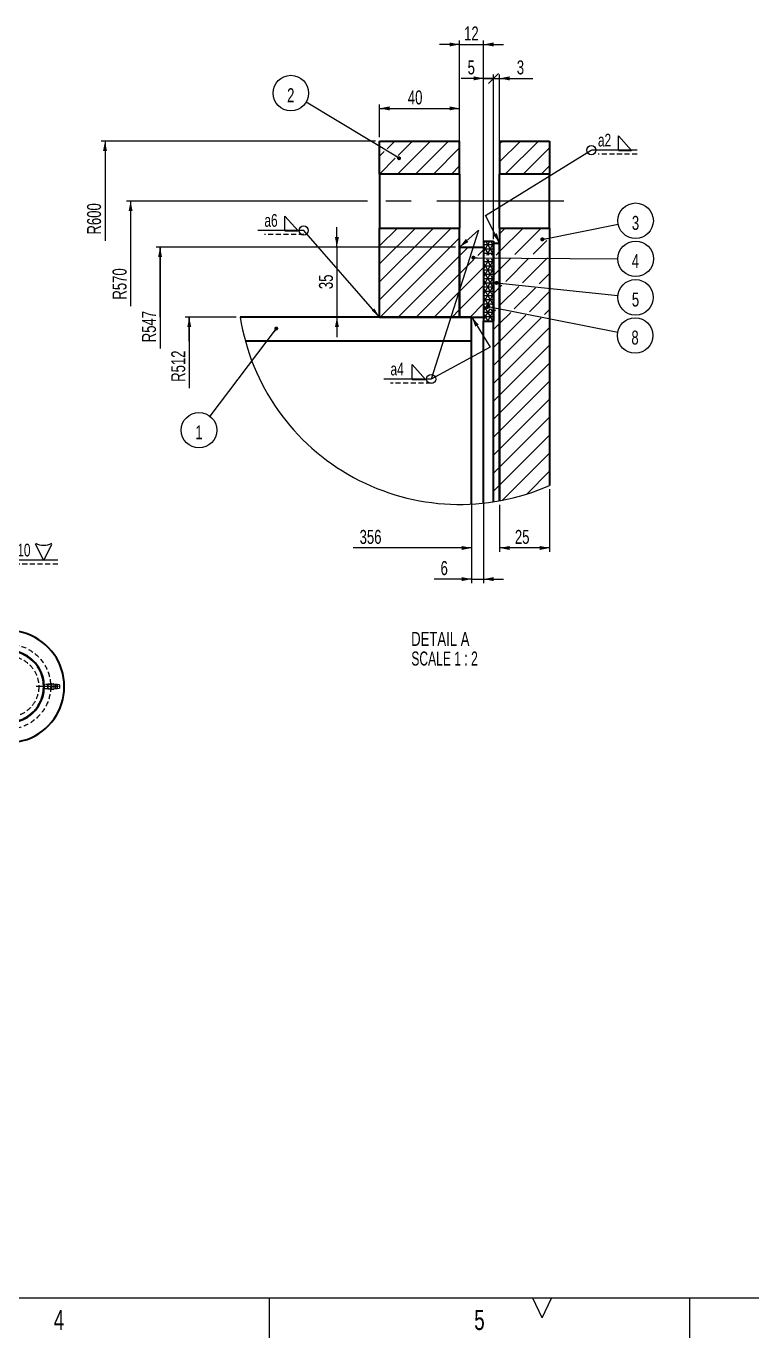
# Model space of a CAD drawing. Header units: millimetres. Extents: x 50 to 5945, y 0 to 4205.
# Drawn here: x 1799 to 2706, y 0 to 1639 of the extents above; entities that cross this region are included whole.
import ezdxf

# ---------------------------------------------------------------- set-up
doc = ezdxf.new("R2010")
doc.units = ezdxf.units.MM
doc.header["$LTSCALE"] = 5
doc.linetypes.add('CENTERX2', pattern=[20.32, 12.7, -2.54, 2.54, -2.54])
doc.linetypes.add('HIDDEN', pattern=[1.905, 1.27, -0.635])
doc.layers.add('AM_0', color=7, linetype='Continuous', lineweight=35)
doc.layers.add('AM_3', color=6, linetype='HIDDEN', lineweight=25)
for name, color, linetype in [('AM_4', 3, 'Continuous'), ('AM_5', 3, 'Continuous'), ('AM_6', 140, 'Continuous'), ('AM_7', 4, 'CENTERX2'), ('AM_8', 1, 'Continuous')]:
    doc.layers.add(name, color=color, linetype=linetype)
doc.styles.add('SLDTEXTSTYLE0', font='TXT', dxfattribs={"width": 0.7})
doc.styles.add('SLDTEXTSTYLE6', font='TXT', dxfattribs={"width": 0.645455})
doc.dimstyles.new('SLDDIMSTYLE11', dxfattribs={"dimtxt": 17.5, "dimasz": 12.5, "dimexe": 0, "dimexo": 0.0625, "dimgap": 4.375, "dimtad": 1, "dimdec": 1, "dimlfac": 0.4, "dimrnd": 1e-09, "dimzin": 12, "dimdsep": 46, "dimtxsty": 'SLDTEXTSTYLE0', "dimsah": 1, "dimcen": 0.09, "dimadec": 0, "dimazin": 3, "dimtfac": 1, "dimtdec": 1, "dimtmove": 0, "dimatfit": 0, "dimfxl": 1, "dimfrac": 2, "dimtolj": 1, "dimtzin": 12, "dimarcsym": 0})
doc.dimstyles.new('SLDDIMSTYLE12', dxfattribs={"dimtxt": 17.5, "dimasz": 12.5, "dimexe": 0, "dimexo": 0.0625, "dimgap": 4.375, "dimtad": 1, "dimdec": 1, "dimlfac": 0.4, "dimrnd": 1e-09, "dimzin": 12, "dimdsep": 46, "dimtxsty": 'SLDTEXTSTYLE0', "dimsah": 1, "dimcen": 0.09, "dimadec": 0, "dimazin": 3, "dimtfac": 1, "dimtdec": 1, "dimtofl": 0, "dimtmove": 0, "dimatfit": 3, "dimfxl": 1, "dimfrac": 2, "dimtolj": 1, "dimtzin": 12, "dimarcsym": 0})
doc.dimstyles.new('SLDDIMSTYLE13', dxfattribs={"dimtxt": 17.5, "dimasz": 12.5, "dimexe": 0, "dimexo": 0.0625, "dimgap": 4.375, "dimtad": 1, "dimdec": 1, "dimlfac": 0.4, "dimrnd": 1e-09, "dimzin": 12, "dimdsep": 46, "dimtxsty": 'SLDTEXTSTYLE0', "dimblk2": 'OBLIQUE', "dimsah": 1, "dimcen": 0.09, "dimadec": 0, "dimazin": 3, "dimtfac": 1, "dimtdec": 1, "dimtmove": 0, "dimatfit": 0, "dimfxl": 1, "dimfrac": 2, "dimtolj": 1, "dimtzin": 12, "dimarcsym": 0})
doc.dimstyles.new('SLDDIMSTYLE14', dxfattribs={"dimtxt": 17.5, "dimasz": 12.5, "dimexe": 0, "dimexo": 0.0625, "dimgap": 4.375, "dimtad": 1, "dimdec": 1, "dimlfac": 0.4, "dimrnd": 1e-09, "dimzin": 12, "dimdsep": 46, "dimtxsty": 'SLDTEXTSTYLE0', "dimblk1": 'OBLIQUE', "dimsah": 1, "dimcen": 0.09, "dimadec": 0, "dimazin": 3, "dimtfac": 1, "dimtdec": 1, "dimtmove": 0, "dimatfit": 0, "dimldrblk": 'OBLIQUE', "dimfxl": 1, "dimfrac": 2, "dimtolj": 1, "dimtzin": 12, "dimarcsym": 0})
doc.dimstyles.new('SLDDIMSTYLE15', dxfattribs={"dimtxt": 17.5, "dimasz": 12.5, "dimexe": 0, "dimexo": 0.0625, "dimgap": 4.375, "dimtad": 1, "dimdec": 1, "dimlfac": 0.4, "dimrnd": 1e-09, "dimzin": 12, "dimdsep": 46, "dimtxsty": 'SLDTEXTSTYLE0', "dimsah": 1, "dimcen": 0.09, "dimse1": 1, "dimsd1": 1, "dimadec": 0, "dimazin": 3, "dimtfac": 1, "dimtdec": 1, "dimtofl": 0, "dimtmove": 0, "dimatfit": 3, "dimfxl": 1, "dimfrac": 2, "dimtolj": 1, "dimtzin": 12, "dimarcsym": 0})
doc.dimstyles.new('SLDDIMSTYLE16', dxfattribs={"dimtxt": 17.5, "dimasz": 12.5, "dimexe": 0, "dimexo": 0.0625, "dimgap": 4.375, "dimtad": 1, "dimdec": 1, "dimlfac": 0.4, "dimrnd": 1e-09, "dimzin": 12, "dimdsep": 46, "dimtxsty": 'SLDTEXTSTYLE0', "dimsah": 1, "dimcen": 0.09, "dimse2": 1, "dimsd2": 1, "dimadec": 0, "dimazin": 3, "dimtfac": 1, "dimtdec": 1, "dimtofl": 0, "dimtmove": 0, "dimatfit": 3, "dimfxl": 1, "dimfrac": 2, "dimtolj": 1, "dimtzin": 12, "dimarcsym": 0})
doc.dimstyles.new('SLDDIMSTYLE3', dxfattribs={"dimtxt": 0.18, "dimasz": 5, "dimexe": 0, "dimexo": 0.0625, "dimgap": 0, "dimtad": 0, "dimtih": 1, "dimtoh": 1, "dimdec": 0, "dimrnd": 1e-09, "dimzin": 0, "dimdsep": 46, "dimtxsty": 'Standard', "dimblk1": 'DOT', "dimblk2": 'DOT', "dimsah": 1, "dimcen": 0.09, "dimadec": 0, "dimazin": 0, "dimtfac": 5, "dimtdec": 0, "dimtofl": 0, "dimtmove": 0, "dimatfit": 3, "dimldrblk": 'DOT', "dimfxl": 1, "dimfrac": 2, "dimtolj": 1, "dimtzin": 0, "dimarcsym": 0})
doc.dimstyles.new('SLDDIMSTYLE4', dxfattribs={"dimtxt": 0.18, "dimasz": 12.5, "dimexe": 0, "dimexo": 0.0625, "dimgap": 0, "dimtad": 0, "dimtih": 1, "dimtoh": 1, "dimdec": 0, "dimrnd": 1e-09, "dimzin": 0, "dimdsep": 46, "dimtxsty": 'Standard', "dimsah": 1, "dimcen": 0.09, "dimadec": 0, "dimazin": 0, "dimtfac": 12.5, "dimtdec": 0, "dimtofl": 0, "dimtmove": 0, "dimatfit": 3, "dimfxl": 1, "dimfrac": 2, "dimtolj": 1, "dimtzin": 0, "dimarcsym": 0})

# ---------------------------------------------------------------- blocks, each defined once
blk = doc.blocks.new('SW_SYMBOL_WELD_BUSV')
at = {"layer": 'AM_5', "color": 0}
for q in [(0, 5000), (5000, 5000)]:
    blk.add_line((2500, 0), q, dxfattribs=at)
blk = doc.blocks.new('SW_SYMBOL_WLDSI_CNC')
at = {"layer": 'AM_5', "color": 0}
blk.add_arc((2500, 5000), 5000, 240, 300, dxfattribs=at)
blk = doc.blocks.new('SW_WELDSYMBOL_10')
at = {"layer": 'AM_5', "color": 0}
blk.add_line((58.9, 0), (0, 0), dxfattribs=at)
at = {"layer": 'AM_5', "color": 0, "linetype": 'HIDDEN'}
blk.add_line((58.9, -5), (0, -5), dxfattribs=at)
at = {"layer": 'AM_5', "color": 0, "xscale": 0.0041275, "yscale": 0.0041275, "zscale": 0.0041275}
for name, p in [('SW_SYMBOL_WLDSI_CNC', (30.9, 18.6)), ('SW_SYMBOL_WELD_BUSV', (30.9, -0.5))]:
    blk.add_blockref(name, p, dxfattribs=at)
at = {"layer": 'AM_5', "color": 0, "insert": (8.2, 20.5), "char_height": 15.88, "attachment_point": 1, "style": 'SLDTEXTSTYLE0'}
blk.add_mtext('10', dxfattribs=at)
blk = doc.blocks.new('SW_HATCH_0')
at = {"layer": 'AM_8', "color": 0}
for p, q in [((9.2, 9.2), (18.8, 18.8)), ((22.4, -22.5), (63.7, 18.8)), ((23.3, 0.8), (41.2, 18.8)), ((44.9, -22.5), (86.1, 18.8)), ((150, 15.3), (153.5, 18.8)), ((150, -7.2), (175.9, 18.8)), ((157.1, -22.5), (198.4, 18.8)), ((0, 0), (5.6, 5.6)), ((67.3, -22.5), (100, 10.2)), ((179.6, -22.5), (212.5, 10.4)), ((0, -22.5), (19.6, -2.8)), ((89.8, -22.5), (100, -12.3)), ((202, -22.5), (212.5, -12)), ((0, -112.3), (22.3, -90)), ((0, -134.7), (44.7, -90)), ((0, -157.2), (67.2, -90)), ((0, -179.6), (89.6, -90)), ((150, -97), (157, -90)), ((150, -119.4), (179.4, -90)), ((168.8, -123.1), (201.9, -90)), ((0.8, -201.2), (100, -102.1)), ((100, -124.5), (110.8, -113.7)), ((130, -109.4), (131.8, -106.2)), ((130, -120), (137.9, -106.2)), ((130, -110.6), (142.5, -110.6)), ((137, -124), (130, -111.8)), ((142.5, -122.8), (132.9, -106.2)), ((133.8, -124), (142.5, -108.9)), ((142.5, -112.2), (139, -106.2)), ((191.8, -122.5), (208.9, -105.4)), ((23.3, -201.2), (100, -124.5)), ((100, -147), (117.5, -129.5)), ((122.6, -124.3), (130, -117)), ((130, -115.9), (142.5, -115.9)), ((130, -121.2), (142.5, -121.2)), ((131, -124.1), (130, -122.3)), ((130, -141.2), (137, -129)), ((130, -130.6), (130.8, -129.1)), ((130, -151.7), (142.5, -130.1)), ((142.5, -144), (133.9, -129)), ((142.5, -133.4), (139.9, -128.9)), ((140, -123.9), (142.5, -119.5)), ((145.7, -123.7), (150, -119.4)), ((150, -141.9), (163.6, -128.2)), ((157.6, -156.8), (186.7, -127.6)), ((178.5, -158.3), (209.8, -127)), ((45.7, -201.2), (100, -147)), ((100, -169.4), (130, -139.4)), ((130, -131.7), (142.5, -131.7)), ((142.5, -154.6), (130, -132.9)), ((130, -137), (142.5, -137)), ((130, -162.3), (142.5, -140.7)), ((130, -142.3), (142.5, -142.3)), ((142.5, -165.2), (130, -143.5)), ((142.5, -149.4), (150, -141.9)), ((199.4, -159.8), (212.5, -146.7)), ((100, -191.9), (130, -161.9)), ((130, -147.6), (142.5, -147.6)), ((130, -172.9), (142.5, -151.3)), ((130, -152.9), (142.5, -152.9)), ((142.5, -175.7), (130, -154.1)), ((130, -158.2), (142.5, -158.2)), ((130, -183.5), (142.5, -161.8)), ((130, -163.5), (142.5, -163.5)), ((150, -164.3), (152.9, -161.4)), ((150, -186.8), (173.8, -162.9)), ((68.2, -201.2), (100, -169.4)), ((142.5, -186.3), (130, -164.7)), ((130, -168.8), (142.5, -168.8)), ((130, -194.1), (142.5, -172.4)), ((130, -174.1), (142.5, -174.1)), ((136.2, -185.9), (130, -175.3)), ((130, -179.4), (142.5, -179.4)), ((142.5, -171.8), (150, -164.3)), ((168.1, -191.1), (194.7, -164.5)), ((187.2, -194.5), (212.5, -169.2)), ((90.6, -201.2), (100, -191.9)), ((113.1, -201.2), (130, -184.3)), ((130, -184.7), (142.5, -184.7)), ((141.8, -206.2), (130, -185.8)), ((130, -190), (135.5, -190)), ((130, -204.7), (138, -190.7)), ((130, -195.2), (142.5, -195.2)), ((135.7, -206.2), (130, -196.4)), ((135.2, -206.2), (142.5, -193.6)), ((142.5, -196.9), (139.1, -190.9)), ((140.7, -186.1), (142.5, -183)), ((142.5, -194.3), (144.8, -192)), ((149.1, -187.7), (150, -186.8)), ((150, -209.2), (163.8, -195.4)), ((206.2, -197.9), (212.5, -191.6)), ((130, -200.5), (142.5, -200.5)), ((130, -205.8), (142.5, -205.8)), ((141.3, -206.2), (142.5, -204.2)), ((142.5, -216.7), (150, -209.2)), ((150, -231.7), (182.9, -198.8)), ((150, -254.1), (201.9, -202.2)), ((150, -276.6), (212.5, -214.1)), ((142.5, -239.2), (150, -231.7)), ((150, -299), (212.5, -236.5)), ((142.5, -261.6), (150, -254.1)), ((150, -321.5), (212.5, -259)), ((142.5, -284.1), (150, -276.6)), ((150, -343.9), (212.5, -281.4)), ((142.5, -306.5), (150, -299)), ((150, -366.4), (212.5, -303.9)), ((142.5, -329), (150, -321.5)), ((150, -388.8), (212.5, -326.3)), ((142.5, -351.4), (150, -343.9)), ((150, -411.3), (212.5, -348.8)), ((142.5, -373.9), (150, -366.4)), ((153.6, -430.1), (212.5, -371.2)), ((142.5, -396.3), (150, -388.8)), ((183.8, -422.4), (212.5, -393.7)), ((142.5, -418.8), (150, -411.3))]:
    blk.add_line(p, q, dxfattribs=at)
blk = doc.blocks.new('_D_43')
at = {"layer": 'AM_5'}
for p, q in [((2187.3, 1363.1), (2187.3, 1388.1)), ((2335.7, 1363.1), (2182.3, 1363.1)), ((2187.3, 1363.1), (2187.3, 1275.6)), ((2187.3, 1275.6), (2187.3, 1250.6))]:
    blk.add_line(p, q, dxfattribs=at)
for points in [[(2187.3, 1363.1), (2189.8, 1375.6), (2184.8, 1375.6)], [(2187.3, 1275.6), (2184.8, 1263.1), (2189.8, 1263.1)]]:
    blk.add_solid(points, dxfattribs=at)
at = {"layer": 'AM_5', "insert": (2164.8, 1310.6), "char_height": 17.5, "attachment_point": 1, "rotation": 90, "style": 'SLDTEXTSTYLE0'}
blk.add_mtext('35', dxfattribs=at)
blk = doc.blocks.new('_D_44')
at = {"layer": 'AM_5'}
for p, q in [((2240.7, 1500.6), (2240.7, 1541.5)), ((2340.7, 1500.6), (2340.7, 1541.5)), ((2240.7, 1536.5), (2340.7, 1536.5))]:
    blk.add_line(p, q, dxfattribs=at)
for points in [[(2240.7, 1536.5), (2253.2, 1534), (2253.2, 1539)], [(2340.7, 1536.5), (2328.2, 1539), (2328.2, 1534)]]:
    blk.add_solid(points, dxfattribs=at)
at = {"layer": 'AM_5', "insert": (2276, 1559), "char_height": 17.5, "attachment_point": 1, "style": 'SLDTEXTSTYLE0'}
blk.add_mtext('40', dxfattribs=at)
blk = doc.blocks.new('_D_45')
at = {"layer": 'AM_5'}
for p, q in [((2340.7, 1616.4), (2315.7, 1616.4)), ((2340.7, 1368.1), (2340.7, 1621.4)), ((2340.7, 1616.4), (2370.7, 1616.4)), ((2370.7, 1368.1), (2370.7, 1621.4)), ((2370.7, 1616.4), (2395.7, 1616.4))]:
    blk.add_line(p, q, dxfattribs=at)
for points in [[(2340.7, 1616.4), (2328.2, 1618.9), (2328.2, 1613.9)], [(2370.7, 1616.4), (2383.2, 1613.9), (2383.2, 1618.9)]]:
    blk.add_solid(points, dxfattribs=at)
at = {"layer": 'AM_5', "insert": (2346.3, 1638.9), "char_height": 17.5, "attachment_point": 1, "style": 'SLDTEXTSTYLE0'}
blk.add_mtext('12', dxfattribs=at)
blk = doc.blocks.new('_Oblique')
at = {"color": 0, "linetype": 'ByBlock', "lineweight": -2}
blk.add_line((-0.5, -0.5), (0.5, 0.5), dxfattribs=at)
blk = doc.blocks.new('_D_46')
at = {"layer": 'AM_5'}
for p, q in [((2370.7, 1574), (2342.7, 1574)), ((2370.7, 1375.6), (2370.7, 1579)), ((2370.7, 1574), (2383.2, 1574)), ((2383.2, 1375.6), (2383.2, 1579)), ((2383.2, 1574), (2408.2, 1574))]:
    blk.add_line(p, q, dxfattribs=at)
blk.add_solid([(2370.7, 1574), (2358.2, 1576.5), (2358.2, 1571.5)], dxfattribs=at)
at = {"layer": 'AM_5', "xscale": 12.5, "yscale": 12.5, "rotation": 180.0000000000004}
blk.add_blockref('_Oblique', (2383.2, 1574, 214.1), dxfattribs=at)
at = {"layer": 'AM_5', "insert": (2350.7, 1596.5), "char_height": 17.5, "attachment_point": 1, "style": 'SLDTEXTSTYLE0'}
blk.add_mtext('5', dxfattribs=at)
blk = doc.blocks.new('_D_47')
at = {"layer": 'AM_5'}
for p, q in [((2383.2, 1574), (2358.2, 1574)), ((2383.2, 1373.1), (2383.2, 1579)), ((2383.2, 1574), (2390.7, 1574)), ((2390.7, 1373.1), (2390.7, 1579)), ((2390.7, 1574), (2432.4, 1574))]:
    blk.add_line(p, q, dxfattribs=at)
blk.add_solid([(2390.7, 1574), (2403.2, 1571.5), (2403.2, 1576.5)], dxfattribs=at)
at = {"layer": 'AM_5', "xscale": 12.5, "yscale": 12.5, "rotation": 2.585154845093546e-11}
blk.add_blockref('_Oblique', (2383.2, 1574, 214.1), dxfattribs=at)
at = {"layer": 'AM_5', "insert": (2412.2, 1596.5), "char_height": 17.5, "attachment_point": 1, "style": 'SLDTEXTSTYLE0'}
blk.add_mtext('3', dxfattribs=at)
blk = doc.blocks.new('_D_48')
at = {"layer": 'AM_5'}
for p, q in [((2370.7, 1265.6), (2370.7, 943.2)), ((2355.7, 1037), (2355.7, 943.2)), ((2355.7, 948.2), (2309, 948.2)), ((2355.7, 948.2), (2370.7, 948.2)), ((2370.7, 948.2), (2395.7, 948.2))]:
    blk.add_line(p, q, dxfattribs=at)
for points in [[(2355.7, 948.2), (2343.2, 950.7), (2343.2, 945.7)], [(2370.7, 948.2), (2383.2, 945.7), (2383.2, 950.7)]]:
    blk.add_solid(points, dxfattribs=at)
at = {"layer": 'AM_5', "insert": (2316.9, 970.7), "char_height": 17.5, "attachment_point": 1, "style": 'SLDTEXTSTYLE0'}
blk.add_mtext('6', dxfattribs=at)
blk = doc.blocks.new('_D_49')
at = {"layer": 'AM_5'}
for p, q in [((2355.7, 1240.6), (2355.7, 982.1)), ((2355.7, 987.1), (2207.8, 987.1))]:
    blk.add_line(p, q, dxfattribs=at)
blk.add_solid([(2355.7, 987.1), (2343.2, 989.6), (2343.2, 984.6)], dxfattribs=at)
at = {"layer": 'AM_5', "insert": (2215.7, 1009.7), "char_height": 17.5, "attachment_point": 1, "style": 'SLDTEXTSTYLE0'}
blk.add_mtext('356', dxfattribs=at)
blk = doc.blocks.new('_D_50')
at = {"layer": 'AM_5'}
for p, q in [((2225.7, 1420.6), (1924.4, 1420.6)), ((1929.4, 1420.6), (1929.4, 1289.5))]:
    blk.add_line(p, q, dxfattribs=at)
blk.add_solid([(1929.4, 1420.6), (1926.9, 1408.1), (1931.9, 1408.1)], dxfattribs=at)
at = {"layer": 'AM_5', "insert": (1906.8, 1297.5), "char_height": 17.5, "attachment_point": 1, "rotation": 90, "style": 'SLDTEXTSTYLE0'}
blk.add_mtext('R570', dxfattribs=at)
blk = doc.blocks.new('_D_51')
at = {"layer": 'AM_5'}
for p, q in [((2235.7, 1495.6), (1892.4, 1495.6)), ((1897.4, 1495.6), (1897.4, 1370.9))]:
    blk.add_line(p, q, dxfattribs=at)
blk.add_solid([(1897.4, 1495.6), (1894.9, 1483.1), (1899.9, 1483.1)], dxfattribs=at)
at = {"layer": 'AM_5', "insert": (1874.9, 1378.8), "char_height": 17.5, "attachment_point": 1, "rotation": 90, "style": 'SLDTEXTSTYLE0'}
blk.add_mtext('R600', dxfattribs=at)
blk = doc.blocks.new('_D_52')
at = {"layer": 'AM_5'}
for p, q in [((2335.7, 1363.1), (1961.2, 1363.1)), ((1966.2, 1275.6), (1966.2, 1363.1)), ((1966.2, 1363.1), (1966.2, 1236.3))]:
    blk.add_line(p, q, dxfattribs=at)
blk.add_solid([(1966.2, 1363.1), (1963.7, 1350.6), (1968.7, 1350.6)], dxfattribs=at)
at = {"layer": 'AM_5', "insert": (1943.6, 1244.2), "char_height": 17.5, "attachment_point": 1, "rotation": 90, "style": 'SLDTEXTSTYLE0'}
blk.add_mtext('R547', dxfattribs=at)
blk = doc.blocks.new('_D_53')
at = {"layer": 'AM_5'}
for p, q in [((2061.4, 1275.6), (1997.7, 1275.6)), ((2002.7, 1245.6), (2002.7, 1275.6)), ((2002.7, 1275.6), (2002.7, 1186.7))]:
    blk.add_line(p, q, dxfattribs=at)
blk.add_solid([(2002.7, 1275.6), (2000.2, 1263.1), (2005.2, 1263.1)], dxfattribs=at)
at = {"layer": 'AM_5', "insert": (1980.2, 1194.7), "char_height": 17.5, "attachment_point": 1, "rotation": 90, "style": 'SLDTEXTSTYLE0'}
blk.add_mtext('R512', dxfattribs=at)
blk = doc.blocks.new('_D_54')
at = {"layer": 'AM_5'}
for p, q in [((2453.2, 1060.4), (2453.2, 982.1)), ((2390.7, 1041.1), (2390.7, 982.1)), ((2453.2, 987.1), (2390.7, 987.1))]:
    blk.add_line(p, q, dxfattribs=at)
for points in [[(2390.7, 987.1), (2403.2, 984.6), (2403.2, 989.6)], [(2453.2, 987.1), (2440.7, 989.6), (2440.7, 984.6)]]:
    blk.add_solid(points, dxfattribs=at)
at = {"layer": 'AM_5', "insert": (2409.8, 1009.7), "char_height": 17.5, "attachment_point": 1, "style": 'SLDTEXTSTYLE0'}
blk.add_mtext('25', dxfattribs=at)
blk = doc.blocks.new('SW_NOTE_0_25')
at = {"layer": 'AM_6', "color": 0}
blk.add_circle((-19, 11.4), 22.2, dxfattribs=at)
at = {"layer": 'AM_6', "color": 0, "insert": (-19.1, 17.5), "char_height": 17.5, "attachment_point": 2, "style": 'SLDTEXTSTYLE0'}
blk.add_mtext('2', dxfattribs=at)
blk = doc.blocks.new('_Dot')
at = {"color": 0, "linetype": 'ByBlock', "lineweight": -2}
blk.add_line((-0.5, 0), (-1, 0), dxfattribs=at)
at = {"color": 0, "linetype": 'ByBlock', "const_width": 0.5}
blk.add_lwpolyline([(-0.25, 0, 1), (0.25, 0, 1)], format="xyb", close=True, dxfattribs=at)
blk = doc.blocks.new('SW_NOTE_0_26')
at = {"layer": 'AM_6', "color": 0}
blk.add_circle((-13.4, -17.6), 22.2, dxfattribs=at)
at = {"layer": 'AM_6', "color": 0, "insert": (-13.4, -11.5), "char_height": 17.5, "attachment_point": 2, "style": 'SLDTEXTSTYLE0'}
blk.add_mtext('1', dxfattribs=at)
blk = doc.blocks.new('SW_NOTE_0_27')
at = {"layer": 'AM_6', "color": 0}
blk.add_circle((21.7, 4.3), 22.2, dxfattribs=at)
at = {"layer": 'AM_6', "color": 0, "insert": (21.6, 10.4), "char_height": 17.5, "attachment_point": 2, "style": 'SLDTEXTSTYLE0'}
blk.add_mtext('3', dxfattribs=at)
blk = doc.blocks.new('SW_NOTE_0_28')
at = {"layer": 'AM_6', "color": 0}
blk.add_circle((22.2, -0.2), 22.2, dxfattribs=at)
at = {"layer": 'AM_6', "color": 0, "insert": (22, 5.9), "char_height": 17.5, "attachment_point": 2, "style": 'SLDTEXTSTYLE0'}
blk.add_mtext('4', dxfattribs=at)
blk = doc.blocks.new('SW_NOTE_0_29')
at = {"layer": 'AM_6', "color": 0}
blk.add_circle((21.7, -4.3), 22.2, dxfattribs=at)
at = {"layer": 'AM_6', "color": 0, "insert": (21.6, 1.8), "char_height": 17.5, "attachment_point": 2, "style": 'SLDTEXTSTYLE0'}
blk.add_mtext('8', dxfattribs=at)
blk = doc.blocks.new('SW_NOTE_0_30')
at = {"layer": 'AM_6', "color": 0}
blk.add_circle((22, -2.3), 22.2, dxfattribs=at)
at = {"layer": 'AM_6', "color": 0, "insert": (21.9, 3.8), "char_height": 17.5, "attachment_point": 2, "style": 'SLDTEXTSTYLE0'}
blk.add_mtext('5', dxfattribs=at)
blk = doc.blocks.new('SW_SYMBOL_WELD_FILL')
at = {"layer": 'AM_5', "color": 0}
for p, q in [((500, 0), (500, 4500)), ((500, 4500), (4500, 0)), ((500, 0), (4500, 0))]:
    blk.add_line(p, q, dxfattribs=at)
blk = doc.blocks.new('SW_WELDSYMBOL_11')
at = {"layer": 'AM_5', "color": 0}
blk.add_line((25.7, -1.6), (-31.7, -1.6), dxfattribs=at)
at = {"layer": 'AM_5', "color": 0, "linetype": 'HIDDEN'}
blk.add_line((25.7, -6.6), (-23.4, -6.6), dxfattribs=at)
at = {"layer": 'AM_5', "color": 0}
blk.add_circle((-31.7, -1.6), 5.72, dxfattribs=at)
at = {"layer": 'AM_5', "color": 0, "xscale": 0.0041275, "yscale": 0.0041275, "zscale": 0.0041275}
blk.add_blockref('SW_SYMBOL_WELD_FILL', (0, -2.1), dxfattribs=at)
at = {"layer": 'AM_5', "color": 0, "insert": (-23.5, 18.9), "char_height": 15.88, "attachment_point": 1, "style": 'SLDTEXTSTYLE0'}
blk.add_mtext('a2', dxfattribs=at)
blk = doc.blocks.new('SW_WELDSYMBOL_12')
at = {"layer": 'AM_5', "color": 0}
blk.add_line((25.7, -1.6), (-33.3, -1.6), dxfattribs=at)
at = {"layer": 'AM_5', "color": 0, "linetype": 'HIDDEN'}
blk.add_line((25.7, -6.6), (-25, -6.6), dxfattribs=at)
at = {"layer": 'AM_5', "color": 0}
blk.add_circle((25.7, -1.6), 5.72, dxfattribs=at)
at = {"layer": 'AM_5', "color": 0, "xscale": 0.0041275, "yscale": 0.0041275, "zscale": 0.0041275}
blk.add_blockref('SW_SYMBOL_WELD_FILL', (0, -2.1), dxfattribs=at)
at = {"layer": 'AM_5', "color": 0, "insert": (-25.1, 18.9), "char_height": 15.88, "attachment_point": 1, "style": 'SLDTEXTSTYLE0'}
blk.add_mtext('a4', dxfattribs=at)
blk = doc.blocks.new('SW_WELDSYMBOL_13')
at = {"layer": 'AM_5', "color": 0}
blk.add_line((0, 0), (-57.5, 0), dxfattribs=at)
at = {"layer": 'AM_5', "color": 0, "linetype": 'HIDDEN'}
blk.add_line((0, -5), (-49.1, -5), dxfattribs=at)
at = {"layer": 'AM_5', "color": 0}
blk.add_circle((0, 0), 5.72, dxfattribs=at)
at = {"layer": 'AM_5', "color": 0, "xscale": 0.0041275, "yscale": 0.0041275, "zscale": 0.0041275}
blk.add_blockref('SW_SYMBOL_WELD_FILL', (-25.7, -0.5), dxfattribs=at)
at = {"layer": 'AM_5', "color": 0, "insert": (-49.2, 20.5), "char_height": 15.88, "attachment_point": 1, "style": 'SLDTEXTSTYLE0'}
blk.add_mtext('a6', dxfattribs=at)

msp = doc.modelspace()

# ---------------------------------------------------------------- linework, layer by layer
at = {"layer": 'AM_0'}
for p, q in [((2240.742189, 1495.639529), (2340.742177, 1495.639529)), ((2240.742189, 1454.389538), (2240.742189, 1495.639529)), ((2340.742177, 1454.389538), (2340.742177, 1495.639529)), ((2390.742185, 1495.639529), (2453.242182, 1495.639529)), ((2390.742185, 1495.639529), (2390.742185, 1454.389538)), ((2453.242182, 1495.639529), (2453.242182, 1454.389538)), ((2340.742177, 1454.389538), (2240.742189, 1454.389538)), ((2240.742189, 1454.389538), (2240.742189, 1386.889513)), ((2340.742177, 1454.389538), (2340.742177, 1386.889513)), ((2453.242182, 1454.389538), (2390.742185, 1454.389538)), ((2390.742185, 1386.889513), (2390.742185, 1454.389538)), ((2453.242182, 1386.889513), (2453.242182, 1454.389538)), ((2240.742189, 1386.889513), (2340.742177, 1386.889513)), ((2240.742189, 1275.63953), (2240.742189, 1386.889513)), ((2340.742177, 1275.63953), (2340.742177, 1386.889513)), ((2390.742185, 1386.889513), (2453.242182, 1386.889513)), ((2390.742185, 1386.889513), (2390.742185, 1046.101)), ((2453.242182, 1386.889513), (2453.242182, 1065.361197)), ((2340.742177, 1363.139595), (2370.742182, 1363.139595)), ((2340.742177, 1363.139595), (2340.742177, 1275.63953)), ((2370.742182, 1370.639648), (2383.242189, 1370.639648)), ((2370.742182, 1370.639648), (2370.742182, 1270.639594)), ((2370.742182, 1363.139595), (2370.742182, 1275.63953)), ((2383.242189, 1370.639648), (2383.242189, 1270.639594)), ((2383.242189, 1368.139531), (2390.742185, 1368.139531)), ((2383.242189, 1044.834699), (2383.242189, 1368.139531)), ((2390.742185, 1046.101), (2390.742185, 1368.139531)), ((2355.742189, 1275.636997), (2066.384058, 1275.636997)), ((2240.742189, 1275.63953), (2340.742177, 1275.63953)), ((2240.742189, 1275.63953), (2240.742189, 1275.636997)), ((2340.742177, 1275.63953), (2370.742182, 1275.63953)), ((2340.742177, 1275.636997), (2340.742177, 1275.63953)), ((2355.742189, 1245.637085), (2355.742189, 1275.636997)), ((2370.742182, 1270.639594), (2383.242189, 1270.639594)), ((2370.742182, 1043.189164), (2370.742182, 1270.639594)), ((2355.742189, 1245.637085), (2072.885432, 1245.637085)), ((2355.742189, 1041.969951), (2355.742189, 1245.637085))]:
    msp.add_line(p, q, dxfattribs=at)
for radius, start, end in [(70, 219.419984467, 140.580015533), (45, 261.032816654, 98.967183346), (44.45, 270, 90)]:
    msp.add_arc((1776.433323, 813.830274), radius, start, end, dxfattribs=at)
at = {"layer": 'AM_3'}
for p, q in [((1821.21665, 811.277574), (1829.433323, 811.277574)), ((1829.433323, 816.382974), (1821.36262, 816.382974)), ((1826.003151, 816.87465), (1825.503395, 816.359033)), ((1825.503395, 816.359033), (1825.503395, 813.984033)), ((1825.503395, 813.984033), (1825.503395, 811.609033)), ((1825.503395, 811.609033), (1826.003151, 811.093415)), ((1829.503395, 816.984033), (1826.003151, 816.87465)), ((1826.003151, 816.87465), (1826.003151, 813.984033)), ((1826.003151, 813.984033), (1826.003151, 811.093415)), ((1826.003151, 811.093415), (1829.503395, 810.984033)), ((1829.503395, 817.134033), (1829.503395, 813.984033)), ((1830.503395, 817.134033), (1829.503395, 817.134033)), ((1829.503395, 813.984033), (1829.503395, 810.834033)), ((1829.503395, 810.834033), (1830.503395, 810.834033)), ((1830.816002, 817.484033), (1830.503395, 817.484033)), ((1830.503395, 817.484033), (1830.503395, 815.734033)), ((1830.503395, 815.734033), (1830.503395, 812.234033)), ((1830.503395, 812.234033), (1830.503395, 810.484033)), ((1830.503395, 810.484033), (1830.816002, 810.484033)), ((1830.816002, 817.484033), (1833.190787, 817.484033)), ((1830.816002, 813.984033), (1833.190787, 813.984033)), ((1830.816002, 810.484033), (1833.190787, 810.484033)), ((1833.503395, 817.484033), (1833.190787, 817.484033)), ((1833.190787, 810.484033), (1833.503395, 810.484033)), ((1833.503395, 817.484033), (1833.503395, 815.734033)), ((1835.603395, 816.294033), (1833.503395, 816.709033)), ((1833.503395, 815.734033), (1833.503395, 812.234033)), ((1833.503395, 812.234033), (1833.503395, 810.484033)), ((1833.503395, 811.259033), (1835.603395, 811.674033)), ((1835.603395, 816.294033), (1835.603395, 813.984033)), ((1835.603395, 813.984033), (1835.603395, 811.674033)), ((1837.703395, 816.294033), (1837.703395, 813.984033)), ((1840.503395, 815.984033), (1837.703395, 816.294033)), ((1837.703395, 813.984033), (1837.703395, 811.674033)), ((1837.703395, 811.674033), (1840.503395, 811.984033)), ((1840.503395, 815.984033), (1840.503395, 813.984033)), ((1840.503395, 813.984033), (1840.503395, 811.984033))]:
    msp.add_line(p, q, dxfattribs=at)
at = {"layer": 'AM_3', "flags": 128}
for points in [[(1830.503395, 815.734033), (1830.600052, 816.68269), (1830.816002, 817.484033)], [(1830.816002, 813.984033), (1830.563136, 814.991555), (1830.503395, 815.734033)], [(1830.503395, 812.234033), (1830.600052, 813.18269), (1830.816002, 813.984033)], [(1830.816002, 810.484033), (1830.563136, 811.491555), (1830.503395, 812.234033)], [(1833.190787, 817.484033), (1833.443654, 816.47651), (1833.503395, 815.734033)], [(1833.503395, 815.734033), (1833.406738, 814.785375), (1833.190787, 813.984033)], [(1833.190787, 813.984033), (1833.443654, 812.97651), (1833.503395, 812.234033)], [(1833.503395, 812.234033), (1833.406738, 811.285375), (1833.190787, 810.484033)]]:
    msp.add_lwpolyline(points, dxfattribs=at)
at = {"layer": 'AM_3'}
for radius in [53, 38.15]:
    msp.add_circle((1776.433323, 813.830274), radius, dxfattribs=at)
for centre, start, end in [((1836.653395, 812.85056), 73.0422367, 106.9577633), ((1836.653395, 815.117505), 253.0422367, 286.9577633)]:
    msp.add_arc(centre, 3.6, start, end, dxfattribs=at)
at = {"layer": 'AM_4'}
for p, q in [((100, 50), (5895, 50)), ((2102.5, 50), (2102.5, 0)), ((2444, 25), (2432.41149, 49.700599)), ((2444, 25), (2455.58851, 49.700599)), ((2628.125, 50), (2628.125, 0))]:
    msp.add_line(p, q, dxfattribs=at)
at = {"layer": 'AM_5'}
for p, q in [((2373.265954, 1402.536374), (2505.359439, 1484.26883)), ((2390.742186, 1368.139575), (2373.265954, 1402.536374)), ((2364.515835, 1384.234388), (2305.100052, 1198.203895)), ((2340.742186, 1363.139575), (2364.515835, 1384.234388)), ((2355.892467, 1275.639575), (2378.979611, 1238.132707)), ((2378.979611, 1238.132707), (2305.100052, 1198.203895))]:
    msp.add_line(p, q, dxfattribs=at)
msp.add_arc((2340.742165, 1319.389549), 277.824868, 189.060801182, 293.886829176, dxfattribs=at)
for points in [[(2390.742186, 1368.139575), (2387.308941, 1380.416091), (2382.8513, 1378.151265)], [(2340.742186, 1363.139575), (2351.751356, 1369.565941), (2348.432818, 1373.305901)], [(2355.892467, 1275.639575), (2360.315925, 1263.684115), (2364.573913, 1266.305096)]]:
    msp.add_solid(points, dxfattribs=at)
at = {"layer": 'AM_7', "ltscale": 2.5}
msp.add_line((2470.793365, 1420.6396), (2230.742187, 1420.6396), dxfattribs=at)
at = {"layer": 'AM_7'}
msp.add_line((1839.371813, 813.830274), (1811.360862, 813.830274), dxfattribs=at)

# ---------------------------------------------------------------- block references
at = {"layer": 'AM_5'}
for name, p in [('SW_WELDSYMBOL_11', (2537.107986, 1485.85633)), ('SW_WELDSYMBOL_13', (2145.851186, 1383.916773)), ('SW_WELDSYMBOL_12', (2279.383995, 1199.791395)), ('SW_WELDSYMBOL_10', (1779.514656, 971.910981))]:
    msp.add_blockref(name, p, dxfattribs=at)
at = {"layer": 'AM_6'}
for name, p in [('SW_NOTE_0_25', (2148.738526, 1544.223234)), ('SW_NOTE_0_27', (2538.991245, 1391.788715)), ('SW_NOTE_0_28', (2538.562667, 1348.660016)), ('SW_NOTE_0_30', (2538.682128, 1302.596765)), ('SW_NOTE_0_29', (2538.390036, 1256.984261)), ('SW_NOTE_0_26', (2028.280748, 1151.862718))]:
    msp.add_blockref(name, p, dxfattribs=at)
at = {"layer": 'AM_8'}
msp.add_blockref('SW_HATCH_0', (2240.742189, 1476.888205), dxfattribs=at)

# ---------------------------------------------------------------- texts
at = {"layer": 'AM_6', "attachment_point": 2}
for s, insert, char_height, style in [('DETAIL A', (2316.58386, 882.160889), 17.5, 'SLDTEXTSTYLE0'), ('SCALE 1 : 2', (2321.88855, 857.660889), 17.5, 'SLDTEXTSTYLE6'), ('4', (1839.826389, 34.726694), 25, 'SLDTEXTSTYLE0'), ('5', (2365.529514, 34.726694), 25, 'SLDTEXTSTYLE0')]:
    msp.add_mtext(s, dxfattribs=dict(at, insert=insert, char_height=char_height, style=style))

# ---------------------------------------------------------------- dimensions: what is measured, and where the dimension line sits
at = {"layer": 'AM_5'}
for base, p1, p2, dimstyle, picture, middle in [((2370.742186, 1616.368248), (2340.742186, 1363.139575), (2370.742186, 1363.139575), 'SLDDIMSTYLE11', '_D_45', (2356.773165, 1616.368248)), ((2383.242186, 1573.981748), (2370.742186, 1370.639575), (2383.242186, 1370.639575), 'SLDDIMSTYLE13', '_D_46', (2356.773165, 1573.981748)), ((2340.742186, 1536.491267), (2240.742186, 1495.639575), (2340.742186, 1495.639575), 'SLDDIMSTYLE12', '_D_44', (2289.091759, 1536.491267)), ((2370.742186, 948.174203), (2355.742186, 1041.969951), (2370.742186, 1270.639575), 'SLDDIMSTYLE11', '_D_48', (2323.037008, 948.174203)), ((1465.742186, 987.118447), (2355.742186, 1245.637075), (1465.742186, 1245.637075), 'SLDDIMSTYLE15', '_D_49', (2234.054253, 987.118447)), ((2390.742186, 987.118447), (2453.242186, 1065.361197), (2390.742186, 1046.101), 'SLDDIMSTYLE12', '_D_54', (2421.992186, 987.118447))]:
    dim = msp.add_linear_dim(base=base, p1=p1, p2=p2, dimstyle=dimstyle, dxfattribs=at)
    dim.commit()
    dim.dimension.update_dxf_attribs({"geometry": picture, "text_midpoint": middle, "dimtype": 160})
for base, p1, p2, angle, dimstyle, picture, middle in [((2390.742186, 1573.981748), (2383.242186, 1368.139575), (2390.742186, 1368.139575), 0, 'SLDDIMSTYLE14', '_D_47', (2418.315883, 1573.981748)), ((2187.32895, 1275.637015), (2340.742186, 1363.139575), (2066.384055, 1275.637015), 90, 'SLDDIMSTYLE11', '_D_43', (2187.32895, 1322.840064))]:
    dim = msp.add_linear_dim(base=base, p1=p1, p2=p2, angle=angle, dimstyle=dimstyle, dxfattribs=at)
    dim.commit()
    dim.dimension.update_dxf_attribs({"geometry": picture, "text_midpoint": middle, "dimtype": 160})
for base, p1, p2, text, picture, middle in [((1897.439646, 1275.637015), (2240.742186, 1495.639575), (2066.384055, 1275.637015), 'R600', '_D_51', (1897.439646, 1404.205378)), ((1929.395152, 1245.637075), (2230.742186, 1420.639575), (2072.885434, 1245.637075), 'R570', '_D_50', (1929.395152, 1322.840064)), ((1966.203667, 1275.639575), (2340.742186, 1363.139575), (2240.742186, 1275.639575), 'R547', '_D_52', (1966.203667, 1270.452467)), ((2002.749279, 1245.637075), (2066.384055, 1275.637015), (2072.885434, 1245.637075), 'R512', '_D_53', (2002.749279, 1218.272947))]:
    dim = msp.add_linear_dim(base=base, p1=p1, p2=p2, angle=90, text=text, dimstyle='SLDDIMSTYLE16', dxfattribs=at)
    dim.commit()
    dim.dimension.update_dxf_attribs({"geometry": picture, "text_midpoint": middle, "dimtype": 160})

# ---------------------------------------------------------------- leaders
msp.add_leader([(2240.742186, 1275.639575), (2145.851186, 1383.916773)], dimstyle='SLDDIMSTYLE4', dxfattribs=at)
at = {"layer": 'AM_6'}
for points in [[(2264.969186, 1474.225868), (2148.738526, 1544.223234)], [(2443.992336, 1372.813619), (2538.991245, 1391.788715)], [(2357.931349, 1349.894462), (2538.562667, 1348.660016)], [(2386.981268, 1318.449912), (2538.682128, 1302.596765)], [(2376.576794, 1289.072574), (2538.390036, 1256.984261)], [(2111.488624, 1261.399488), (2028.280748, 1151.862718)]]:
    msp.add_leader(points, dimstyle='SLDDIMSTYLE3', dxfattribs=at)

doc.saveas('drawing.dxf')
